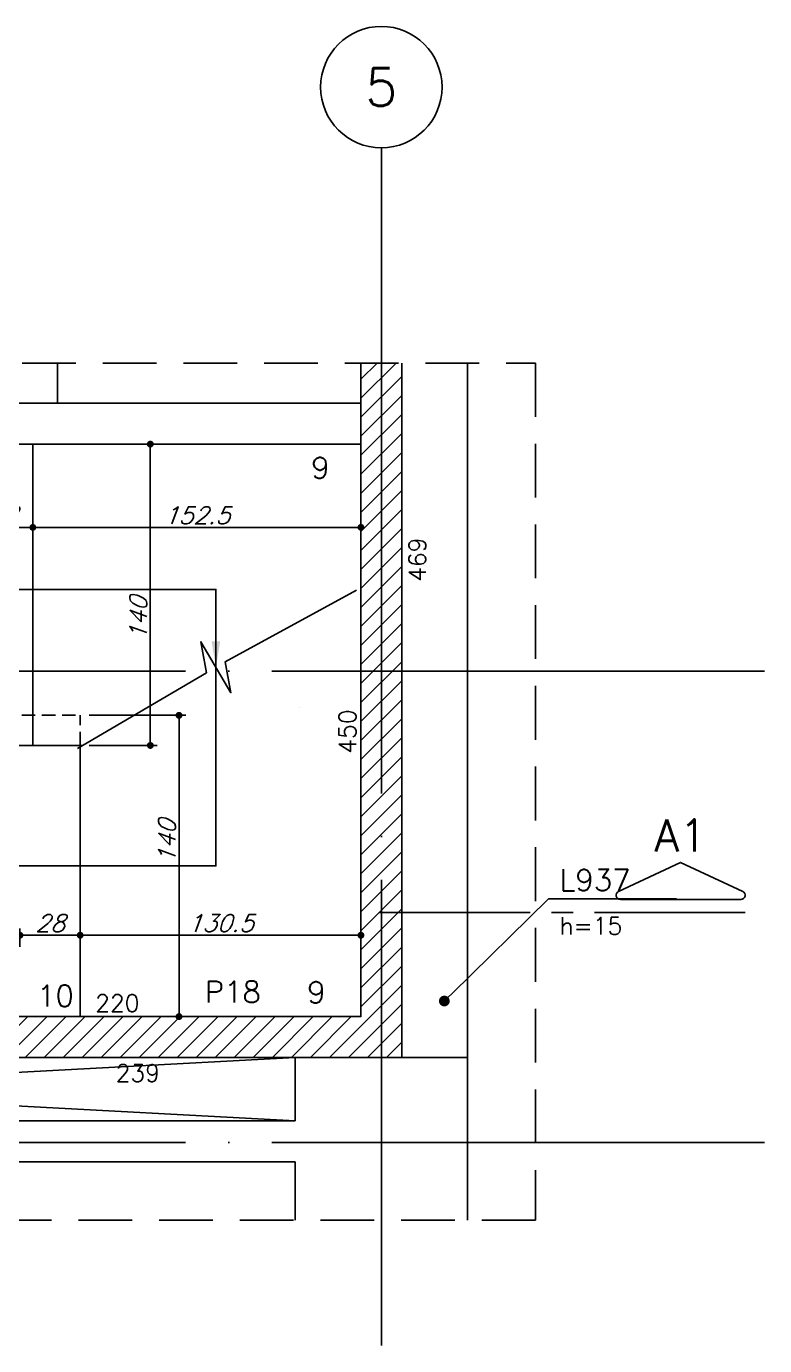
# Model space of a CAD drawing. Header units: millimetres. Extents: x -832 to 3668, y -1574 to 5296.
# Drawn here: x 2181 to 2524, y 862 to 1475 of the extents above; entities that cross this region are included whole.
import ezdxf
from ezdxf import colors
from ezdxf.entities.mleader import LeaderData, LeaderLine
from ezdxf.enums import TextEntityAlignment as Align
from ezdxf.math import Vec2, Vec3

# ---------------------------------------------------------------- set-up
doc = ezdxf.new("R2010")
doc.units = ezdxf.units.MM
doc.header["$LTSCALE"] = 50
doc.linetypes.add('DASHED', pattern=[0.75, 0.5, -0.25])
doc.linetypes.add('EIXO', pattern=[6.8, 6, -0.4, 0, -0.4])
for name, color, linetype in [('242', 12, 'Continuous'), ('F-AUX', 2, 'Continuous'), ('F-AUX-RED', 1, 'Continuous'), ('F-CORTE-INDICAÇÃO', 4, 'Continuous'), ('F-COTAS', 106, 'Continuous'), ('F-EIXO', 12, 'EIXO'), ('F-ESC NUM', 2, 'Continuous'), ('F-ESC-PROJ', 1, 'Continuous'), ('F-ESCADAS', 2, 'Continuous'), ('F-LAJES', 3, 'Continuous'), ('F-LAJES-DIM', 2, 'Continuous'), ('F-LAJES-NOME', 4, 'Continuous'), ('F-PILARES-DIM', 172, 'Continuous'), ('F-PILARES-HACH', 174, 'Continuous'), ('F-PILARES-NOME', 170, 'Continuous'), ('F-PILARES-S', 170, 'Continuous'), ('F-TEXTO', 6, 'Continuous'), ('F-VIGAS', 3, 'Continuous'), ('F-VÃO', 1, 'Continuous')]:
    doc.layers.add(name, color=color, linetype=linetype)
doc.styles.add('5385-ARQ-PB-BAS-PLA-TER-TORRE-A-106-TXT$0$R60-75', font='romans.shx', dxfattribs={"height": 0.1125})
doc.styles.add('CP-TEXT-INCL', font='romans.shx', dxfattribs={"oblique": 20})
doc.styles.add('MCP', font='romans.shx')
doc.styles.add('ROMANS', font='romans.shx')
doc.styles.get("Standard").update_dxf_attribs({"font": 'arial.ttf'})
doc.dimstyles.new('CP-COTAS-50', dxfattribs={"dimscale": 0.64, "dimtxt": 12.5, "dimasz": 5, "dimexe": 5, "dimexo": 5, "dimgap": 2.5, "dimtad": 1, "dimdec": 1, "dimdsep": 46, "dimtxsty": 'CP-TEXT-INCL', "dimblk1": 'DOT', "dimblk2": 'DOT', "dimsah": 1, "dimcen": 9, "dimclrd": 256, "dimclre": 256, "dimclrt": 256, "dimadec": 0, "dimazin": 0, "dimtfac": 1, "dimtdec": 1, "dimtmove": 2, "dimatfit": 3, "dimldrblk": 'DOT', "dimfxl": 5, "dimtolj": 1, "dimarcsym": 0})
pattern_1 = [(0, (0, 0), (0, 6.985), [5.08, -1.905]), (90, (0, 0), (-6.985, 4e-16), [5.08, -1.905])]

# ---------------------------------------------------------------- blocks, each defined once
blk = doc.blocks.new('_DOT')
at = {"color": 0, "linetype": 'ByBlock'}
blk.add_line((-0.5, 0), (-1, 0), dxfattribs=at)
at = {"color": 0, "linetype": 'ByBlock', "const_width": 0.5}
blk.add_lwpolyline([(-0.25, 0, 1), (0.25, 0, 1)], format="xyb", close=True, dxfattribs=at)
blk = doc.blocks.new('*U7')
at = {"layer": 'F-EIXO'}
blk.add_line((0, 0), (909.22, 0), dxfattribs=at)
at = {"layer": 'F-EIXO', "color": 2, "linetype": 'Continuous'}
blk.add_circle((-28.21, 0), 28.21, dxfattribs=at)
at = {"layer": 'F-TEXTO', "style": 'ROMANS'}
blk.add_attdef('EIXO', text='', height=17.5, dxfattribs=at).set_placement((-28.21, 0), align=Align.MIDDLE_CENTER)
blk = doc.blocks.new('*U8')
at = {"layer": 'F-EIXO'}
blk.add_line((0, 0), (0, -556.59), dxfattribs=at)
at = {"layer": 'F-EIXO', "color": 2, "linetype": 'Continuous'}
blk.add_circle((0, 28.21), 28.21, dxfattribs=at)
at = {"layer": 'F-TEXTO', "style": 'ROMANS'}
blk.add_attdef('EIXO', text='', height=17.5, rotation=360, dxfattribs=at).set_placement((0, 28.21), align=Align.MIDDLE_CENTER)
blk = doc.blocks.new('*D32')
at = {"layer": 'DEFPOINTS', "color": 0, "transparency": 16777216}
for p in [(2205.96, 1052.7), (2177.96, 1044.15), (2205.96, 1044.15)]:
    blk.add_point(p, dxfattribs=at)
at = {"layer": 'F-COTAS', "lineweight": -2, "transparency": 16777216}
for p, q in [((2177.96, 1047.35), (2177.96, 1055.9)), ((2205.96, 1047.35), (2205.96, 1055.9)), ((2181.16, 1052.7), (2202.76, 1052.7))]:
    blk.add_line(p, q, dxfattribs=at)
at = {"layer": 'F-COTAS', "lineweight": -2, "transparency": 16777216, "xscale": 3.2, "yscale": 3.2, "zscale": 3.2, "rotation": 180}
blk.add_blockref('_DOT', (2177.96, 1052.7), dxfattribs=at)
at = {"layer": 'F-COTAS', "lineweight": -2, "transparency": 16777216, "xscale": 3.2, "yscale": 3.2, "zscale": 3.2}
blk.add_blockref('_DOT', (2205.96, 1052.7), dxfattribs=at)
at = {"layer": 'F-COTAS', "transparency": 16777216, "insert": (2191.96, 1058.3), "char_height": 8, "attachment_point": 5, "style": 'CP-TEXT-INCL'}
blk.add_mtext('\\A1;28', dxfattribs=at)
blk = doc.blocks.new('*D33')
at = {"layer": 'DEFPOINTS', "color": 0, "transparency": 16777216}
for p in [(2336.46, 1052.7), (2336.46, 1049.23), (2205.96, 1044.15)]:
    blk.add_point(p, dxfattribs=at)
at = {"layer": 'F-COTAS', "lineweight": -2, "transparency": 16777216}
for p, q in [((2205.96, 1047.35), (2205.96, 1055.9)), ((2336.46, 1052.43), (2336.46, 1055.9)), ((2209.16, 1052.7), (2333.26, 1052.7))]:
    blk.add_line(p, q, dxfattribs=at)
at = {"layer": 'F-COTAS', "lineweight": -2, "transparency": 16777216, "xscale": 3.2, "yscale": 3.2, "zscale": 3.2, "rotation": 180}
blk.add_blockref('_DOT', (2205.96, 1052.7), dxfattribs=at)
at = {"layer": 'F-COTAS', "lineweight": -2, "transparency": 16777216, "xscale": 3.2, "yscale": 3.2, "zscale": 3.2}
blk.add_blockref('_DOT', (2336.46, 1052.7), dxfattribs=at)
at = {"layer": 'F-COTAS', "transparency": 16777216, "insert": (2271.21, 1058.3), "char_height": 8, "attachment_point": 5, "style": 'CP-TEXT-INCL'}
blk.add_mtext('\\A1;130.5', dxfattribs=at)
blk = doc.blocks.new('*D42')
at = {"layer": 'DEFPOINTS', "color": 0, "transparency": 16777216}
for p in [(2183.96, 1242.23), (2155.96, 1233.04), (2183.96, 1233.04)]:
    blk.add_point(p, dxfattribs=at)
at = {"layer": 'F-COTAS', "lineweight": -2, "transparency": 16777216}
for p, q in [((2155.96, 1236.24), (2155.96, 1245.43)), ((2183.96, 1236.24), (2183.96, 1245.43)), ((2159.16, 1242.23), (2180.76, 1242.23))]:
    blk.add_line(p, q, dxfattribs=at)
at = {"layer": 'F-COTAS', "lineweight": -2, "transparency": 16777216, "xscale": 3.2, "yscale": 3.2, "zscale": 3.2, "rotation": 180}
blk.add_blockref('_DOT', (2155.96, 1242.23), dxfattribs=at)
at = {"layer": 'F-COTAS', "lineweight": -2, "transparency": 16777216, "xscale": 3.2, "yscale": 3.2, "zscale": 3.2}
blk.add_blockref('_DOT', (2183.96, 1242.23), dxfattribs=at)
at = {"layer": 'F-COTAS', "transparency": 16777216, "insert": (2169.96, 1247.83), "char_height": 8, "attachment_point": 5, "style": 'CP-TEXT-INCL'}
blk.add_mtext('\\A1;28', dxfattribs=at)
blk = doc.blocks.new('*D43')
at = {"layer": 'DEFPOINTS', "color": 0, "transparency": 16777216}
for p in [(2336.46, 1242.23), (2183.96, 1235.82), (2336.46, 1230.66)]:
    blk.add_point(p, dxfattribs=at)
at = {"layer": 'F-COTAS', "lineweight": -2, "transparency": 16777216}
for p, q in [((2183.96, 1239.02), (2183.96, 1245.43)), ((2336.46, 1233.86), (2336.46, 1245.43)), ((2187.16, 1242.23), (2333.26, 1242.23))]:
    blk.add_line(p, q, dxfattribs=at)
at = {"layer": 'F-COTAS', "lineweight": -2, "transparency": 16777216, "xscale": 3.2, "yscale": 3.2, "zscale": 3.2, "rotation": 180}
blk.add_blockref('_DOT', (2183.96, 1242.23), dxfattribs=at)
at = {"layer": 'F-COTAS', "lineweight": -2, "transparency": 16777216, "xscale": 3.2, "yscale": 3.2, "zscale": 3.2}
blk.add_blockref('_DOT', (2336.46, 1242.23), dxfattribs=at)
at = {"layer": 'F-COTAS', "transparency": 16777216, "insert": (2260.21, 1247.83), "char_height": 8, "attachment_point": 5, "style": 'CP-TEXT-INCL'}
blk.add_mtext('\\A1;152.5', dxfattribs=at)
blk = doc.blocks.new('*U9')
at = {"layer": 'F-CORTE-INDICAÇÃO'}
for p, q in [((-100, 0), (-170, 0)), ((-80, 0), (-90, 0)), ((-70, 0), (0, 0))]:
    blk.add_line(p, q, dxfattribs=at)
blk.add_lwpolyline([(-112, 6, 0.802585), (-111.15, 9.81), (-140, 23.26), (-168.85, 9.81, 0.802585), (-168, 6)], format="xyb", close=True, dxfattribs=at)
at = {"layer": 'F-CORTE-INDICAÇÃO', "style": 'ROMANS'}
blk.add_attdef('CORTE', text='', height=15, dxfattribs=at).set_placement((-140, 35.76), align=Align.MIDDLE_CENTER)
at = {"layer": 'F-CORTE-INDICAÇÃO', "color": 2, "style": 'ROMANS'}
blk.add_attdef('FOLHA', text='', height=12, dxfattribs=at).set_placement((-140, -10), align=Align.MIDDLE_CENTER)
blk = doc.blocks.new('*D216')
at = {"layer": 'DEFPOINTS', "color": 0, "transparency": 16777216}
for p in [(2207.01, 1154.9), (2243.44, 1014.9), (2251.9, 1014.9)]:
    blk.add_point(p, dxfattribs=at)
at = {"layer": 'F-COTAS', "lineweight": -2, "transparency": 16777216}
for p, q in [((2210.21, 1154.9), (2255.1, 1154.9)), ((2251.9, 1151.7), (2251.9, 1018.1)), ((2246.64, 1014.9), (2255.1, 1014.9))]:
    blk.add_line(p, q, dxfattribs=at)
at = {"layer": 'F-COTAS', "lineweight": -2, "transparency": 16777216, "xscale": 3.2, "yscale": 3.2, "zscale": 3.2}
for p, rotation in [((2251.9, 1154.9), 90), ((2251.9, 1014.9), 270)]:
    blk.add_blockref('_DOT', p, dxfattribs=dict(at, rotation=rotation))
at = {"layer": 'F-COTAS', "transparency": 16777216, "insert": (2246.3, 1096.14), "char_height": 8, "attachment_point": 5, "rotation": 90, "style": 'CP-TEXT-INCL'}
blk.add_mtext('\\A1;140', dxfattribs=at)
blk = doc.blocks.new('*D217')
at = {"layer": 'DEFPOINTS', "color": 0, "transparency": 16777216}
for p in [(2228.75, 1280.9), (2238.57, 1280.9), (2207.01, 1140.9)]:
    blk.add_point(p, dxfattribs=at)
at = {"layer": 'F-COTAS', "lineweight": -2, "transparency": 16777216}
for p, q in [((2231.95, 1280.9), (2241.77, 1280.9)), ((2238.57, 1144.1), (2238.57, 1277.7)), ((2210.21, 1140.9), (2241.77, 1140.9))]:
    blk.add_line(p, q, dxfattribs=at)
at = {"layer": 'F-COTAS', "lineweight": -2, "transparency": 16777216, "xscale": 3.2, "yscale": 3.2, "zscale": 3.2}
for p, rotation in [((2238.57, 1280.9), 90), ((2238.57, 1140.9), 270)]:
    blk.add_blockref('_DOT', p, dxfattribs=dict(at, rotation=rotation))
at = {"layer": 'F-COTAS', "transparency": 16777216, "insert": (2232.97, 1199.83), "char_height": 8, "attachment_point": 5, "rotation": 90, "style": 'CP-TEXT-INCL'}
blk.add_mtext('\\A1;140', dxfattribs=at)

msp = doc.modelspace()

# ---------------------------------------------------------------- hatches: boundary and pattern name
h = msp.add_hatch()
h.set_pattern_fill('ANGLE', color=256)
h.set_pattern_definition(pattern_1)
h.paths.add_polyline_path([(2184.81, 1262.41), (2206, 1262.41), (2206, 1277.41), (2184.81, 1277.41)], flags=9)
h = msp.add_hatch()
h.set_pattern_fill('ANGLE', color=256)
h.set_pattern_definition(pattern_1)
h.paths.add_polyline_path([(2310.33, 1262.41), (2331.04, 1262.41), (2331.04, 1277.41), (2310.33, 1277.41)], flags=9)
h = msp.add_hatch()
h.set_pattern_fill('ANGLE', color=256)
h.set_pattern_definition(pattern_1)
h.paths.add_polyline_path([(2336.21, 1225.54), (2336.21, 1250.11), (2324.21, 1250.11), (2324.21, 1225.54)], flags=9)
h = msp.add_hatch()
h.set_pattern_fill('ANGLE', color=256)
h.set_pattern_definition(pattern_1)
h.paths.add_polyline_path([(2368.71, 1216.04), (2368.71, 1240.23), (2356.71, 1240.23), (2356.71, 1216.04)], flags=9)
h = msp.add_hatch()
h.set_pattern_fill('ANGLE', color=256)
h.set_pattern_definition(pattern_1)
h.paths.add_polyline_path([(2428.23, 1070.86), (2466.56, 1070.86), (2466.56, 1085.86), (2428.23, 1085.86)], flags=9)
h = msp.add_hatch()
h.set_pattern_fill('ANGLE', color=256)
h.set_pattern_definition(pattern_1)
h.paths.add_polyline_path([(2428.35, 1054.36), (2462.06, 1054.36), (2462.06, 1066.36), (2428.35, 1066.36)], flags=9)
h = msp.add_hatch()
h.set_pattern_fill('ANGLE', color=256)
h.set_pattern_definition(pattern_1)
h.paths.add_polyline_path([(2186.24, 1017.07), (2206, 1017.07), (2206, 1032.07), (2186.24, 1032.07)], flags=9)
h = msp.add_hatch()
h.set_pattern_fill('ANGLE', color=256)
h.set_pattern_definition(pattern_1)
h.paths.add_polyline_path([(2292.83, 1018.93), (2323.54, 1018.93), (2323.54, 1033.93), (2292.83, 1033.93)], flags=9)
h = msp.add_hatch()
h.set_pattern_fill('ANGLE', color=256)
h.set_pattern_definition(pattern_1)
h.paths.add_polyline_path([(2212.1, 1015.15), (2236.67, 1015.15), (2236.67, 1027.15), (2212.1, 1027.15)], flags=9)
h = msp.add_hatch()
h.set_pattern_fill('ANGLE', color=256)
h.set_pattern_definition(pattern_1)
h.paths.add_polyline_path([(2221.6, 982.65), (2245.79, 982.65), (2245.79, 994.65), (2221.6, 994.65)], flags=9)
at = {"layer": 'F-PILARES-HACH', "linetype": 'Continuous'}
h = msp.add_hatch(dxfattribs=at)
h.set_pattern_fill('ANSI31', color=256, scale=50, style=0)
h.set_pattern_definition([(45, (1740.456, 971.398), (-4.41942, 4.41942), [])])
h.paths.add_polyline_path([(2355.46, 1318.57), (2336.46, 1318.57), (2336.46, 1014.9), (2116.46, 1014.9), (2116.46, 995.9), (2355.46, 995.9)])

# ---------------------------------------------------------------- linework, layer by layer
at = {"layer": '242', "linetype": 'Continuous'}
for p, q in [((2307.8, 1158.55), (2307.8, 1158.55)), ((2345.96, 1005.4), (2345.96, 1005.4))]:
    msp.add_line(p, q, dxfattribs=at)
at = {"layer": 'F-AUX', "color": 1}
for points in [[(1953.96, 1084.9), (2269.06, 1084.9), (2269.06, 1213.4), (1961.06, 1213.4)], [(2334.4, 1213.12), (2273.37, 1179.75), (2276, 1165.37), (2262.11, 1189.08), (2264.74, 1174.7), (2204.72, 1139.55)]]:
    msp.add_lwpolyline(points, dxfattribs=at)
msp.add_solid([(2267.06, 1189.23), (2269.06, 1177.23), (2271.06, 1189.23)], dxfattribs=at)
at = {"layer": 'F-AUX-RED', "color": 1, "linetype": 'DASHED'}
msp.add_lwpolyline([(1691.49, 1318.57), (2417.68, 1318.57), (2417.68, 920.29), (1691.49, 920.29)], close=True, dxfattribs=at)
at = {"layer": 'F-ESC-PROJ', "linetype": 'DASHED', "ltscale": 0.25}
for points in [[(1981.96, 1140.9), (1981.96, 1154.9), (2206.01, 1154.9)], [(2206.01, 1140.9), (2206.01, 1154.9)]]:
    msp.add_lwpolyline(points, dxfattribs=at)
at = {"layer": 'F-ESCADAS', "linetype": 'Continuous'}
for points in [[(2183.96, 1280.9), (2183.96, 1140.9)], [(2207.01, 1140.9), (1954.96, 1140.9)], [(2205.96, 1014.9), (2205.96, 1140.9)]]:
    msp.add_lwpolyline(points, dxfattribs=at)
at = {"layer": 'F-LAJES', "linetype": 'Continuous'}
for q in [(2385.96, 1318.57), (2355.46, 995.9)]:
    msp.add_line((2385.96, 995.9), q, dxfattribs=at)
at = {"layer": 'F-PILARES-S', "linetype": 'Continuous'}
for points in [[(2336.46, 1318.57), (2336.46, 1014.9), (2116.46, 1014.9), (2116.46, 995.9), (2355.46, 995.9)], [(2355.46, 995.9), (2355.46, 1318.57)]]:
    msp.add_lwpolyline(points, dxfattribs=at)
at = {"layer": 'F-VIGAS'}
for points in [[(2195.46, 1299.9), (2195.46, 1318.57)], [(2195.46, 1299.9), (2176.46, 1299.9)], [(2336.46, 1299.9), (2195.46, 1299.9)], [(1999.46, 1280.9), (2185.96, 1280.9)], [(2185.96, 1280.9), (2336.46, 1280.9)], [(2305.96, 995.9), (2305.96, 966.4)], [(2366.96, 995.9), (2385.96, 995.9)], [(2385.96, 956.9), (2385.96, 995.9)], [(2305.96, 966.4), (1759.46, 966.4)], [(2385.96, 920.29), (2385.96, 956.9)], [(1759.46, 947.4), (2305.96, 947.4)], [(2305.96, 947.4), (2305.96, 920.29)]]:
    msp.add_lwpolyline(points, dxfattribs=at)
at = {"layer": 'F-VÃO'}
for p, q in [((1759.46, 966.4), (2305.96, 995.9)), ((1759.46, 995.9), (2305.96, 966.4))]:
    msp.add_line(p, q, dxfattribs=at)

# ---------------------------------------------------------------- block references
at = {"layer": 'F-CORTE-INDICAÇÃO', "linetype": 'Continuous'}
ref = msp.add_blockref('*U9', (2345.07, 1063.28), dxfattribs=dict(at, xscale=-1))
ref.add_attrib('CORTE', 'A1', dxfattribs={"height": 15, "style": 'ROMANS'}).set_placement((2485.07, 1099.04), align=Align.MIDDLE_CENTER)
at = {"layer": 'F-EIXO', "linetype": 'Continuous'}
for name, p, values in [('*U8', (2345.96, 1418.6), {'EIXO': '5'}), ('*U7', (1614.89, 1175.4), {'EIXO': 'TE'}), ('*U7', (1614.89, 956.4), {'EIXO': 'C'})]:
    msp.add_blockref(name, p, dxfattribs=at).add_auto_attribs(values)

# ---------------------------------------------------------------- texts
at = {"layer": 'F-ESC NUM', "style": '5385-ARQ-PB-BAS-PLA-TER-TORRE-A-106-TXT$0$R60-75'}
for s, p in [('9', (2313.36, 1264.91)), ('9', (2311.5, 1021.17)), ('10', (2185.88, 1019.57))]:
    msp.add_text(s, height=10, dxfattribs=at).set_placement(p)
at = {"layer": 'F-LAJES-DIM', "linetype": 'Continuous', "style": 'MCP'}
msp.add_text('h=15', height=8, dxfattribs=at).set_placement((2428.82, 1053.03))
at = {"layer": 'F-LAJES-NOME', "linetype": 'Continuous', "style": 'MCP'}
msp.add_text('L937', height=10, dxfattribs=at).set_placement((2428.82, 1073.36))
at = {"layer": 'F-PILARES-DIM', "linetype": 'Continuous', "style": 'MCP'}
for s, p in [('469', (2366.71, 1216.9)), ('450', (2334.21, 1137.05))]:
    msp.add_text(s, height=8, rotation=90, dxfattribs=at).set_placement(p)
for s, p in [('220', (2212.96, 1017.15)), ('239', (2222.46, 984.65))]:
    msp.add_text(s, height=8, dxfattribs=at).set_placement(p)
at = {"layer": 'F-PILARES-NOME', "linetype": 'Continuous', "style": 'MCP'}
msp.add_text('P18', height=10, dxfattribs=at).set_placement((2263.83, 1021.43))

# ---------------------------------------------------------------- dimensions: what is measured, and where the dimension line sits
at = {"layer": 'F-COTAS'}
for base, p1, p2, picture, middle in [((2238.57, 1280.9), (2207.01, 1140.9), (2228.75, 1280.9), '*D217', (2232.97, 1199.83)), ((2251.9, 1014.9), (2207.01, 1154.9), (2243.44, 1014.9), '*D216', (2246.3, 1096.14))]:
    dim = msp.add_linear_dim(base=base, p1=p1, p2=p2, angle=90, dimstyle='CP-COTAS-50', dxfattribs=at)
    dim.commit()
    dim.dimension.update_dxf_attribs({"geometry": picture, "text_midpoint": middle, "dimtype": 160})
for base, p1, p2, picture, middle in [((2183.96, 1242.23), (2155.96, 1233.04), (2183.96, 1233.04), '*D42', (2169.96, 1247.83)), ((2336.46, 1242.23), (2183.96, 1235.82), (2336.46, 1230.66), '*D43', (2260.21, 1247.83)), ((2205.96, 1052.7), (2177.96, 1044.15), (2205.96, 1044.15), '*D32', (2191.96, 1058.3)), ((2336.46, 1052.7), (2205.96, 1044.15), (2336.46, 1049.23), '*D33', (2271.21, 1058.3))]:
    dim = msp.add_linear_dim(base=base, p1=p1, p2=p2, dimstyle='CP-COTAS-50', override={"dimfxl": 2.5}, dxfattribs=at)
    dim.commit()
    dim.dimension.update_dxf_attribs({"geometry": picture, "text_midpoint": middle})

# ---------------------------------------------------------------- leaders
at = {"layer": 'F-AUX-RED', "linetype": 'Continuous'}
ml = msp.add_multileader_mtext('Standard', dxfattribs=at)
ml.set_content('', color=256)
ml.set_leader_properties()
ml.set_arrow_properties(name='DOT')
ml.build(insert=Vec2(0, 0))
ml.multileader.update_dxf_attribs({"text_right_attachment_type": 6, "text_top_attachment_type": 0, "text_bottom_attachment_type": 0, "dogleg_length": 0.36, "arrow_head_size": 5})
ctx = ml.context
ctx.base_point, ctx.char_height, ctx.arrow_head_size, ctx.landing_gap_size, ctx.plane_origin = Vec3(2483.12, 1069.63), 0.18, 5, 0.09, Vec3(2375.23, 1022.12)
ctx.right_attachment = 6
notes = []
notes.append((ctx, [(0, (1, 1, 0), (2423.62, 1069.63), (1, 0), 59.49, [(0, [(2375.23, 1022.12)], 256, [])])]))
ctx.mtext.insert, ctx.mtext.flow_direction = Vec3(2483.21, 1069.72), 5
for ctx, leaders in notes:
    for number, flags, end, landing, length, lines in leaders:
        leader = LeaderData()
        leader.index, (leader.has_last_leader_line, leader.has_dogleg_vector, leader.attachment_direction) = number, flags
        leader.last_leader_point, leader.dogleg_vector, leader.dogleg_length = Vec3(end), Vec3(landing), length
        for number, points, colour, breaks in lines:
            line = LeaderLine()
            line.index, line.vertices, line.color, line.breaks = number, Vec3.list(points), colors.encode_raw_color(colour), breaks
            leader.lines.append(line)
        ctx.leaders.append(leader)

doc.saveas('drawing.dxf')
